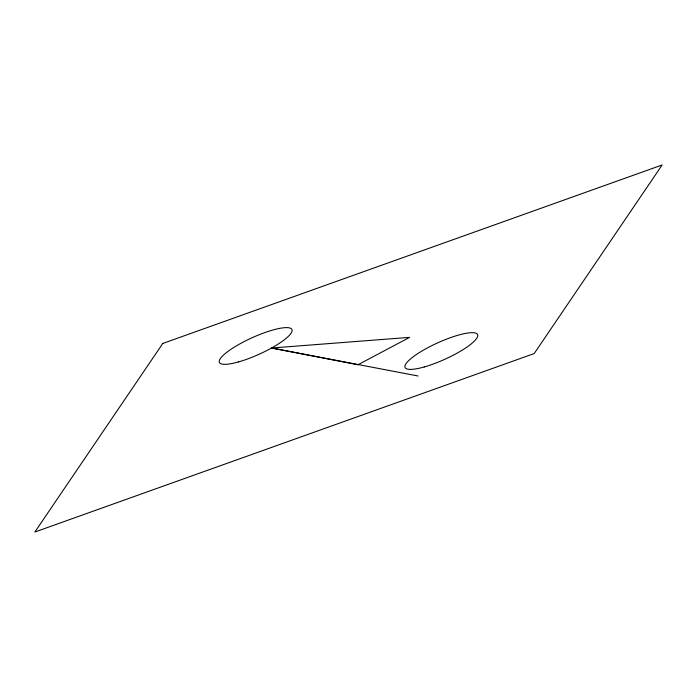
<?xml version="1.0" encoding="UTF-8"?>
<svg xmlns="http://www.w3.org/2000/svg" width="697" height="697" viewBox="0 0 697 697"><rect width="100%" height="100%" fill="white"/><g stroke="black" fill="none" stroke-linecap="round" stroke-linejoin="round"><path stroke-width="1.05" d="M271.612 348.012L409.644 337.357L357.953 364.766L271.612 348.012L418.095 376.005M162.81 343.447L34.85 532.029L534.19 353.553L662.15 164.971L162.81 343.447M424.229 366.962A39.816 8.956 -24.4 0 0 477.767 335.161A39.816 8.956 -24.4 0 0 422.033 350.957A39.816 8.956 -24.4 0 0 424.229 366.962M238.54 361.909A39.816 8.956 -24.4 0 0 292.087 330.108A39.816 8.956 -24.4 0 0 236.344 345.904A39.816 8.956 -24.4 0 0 238.54 361.909"/></g></svg>
